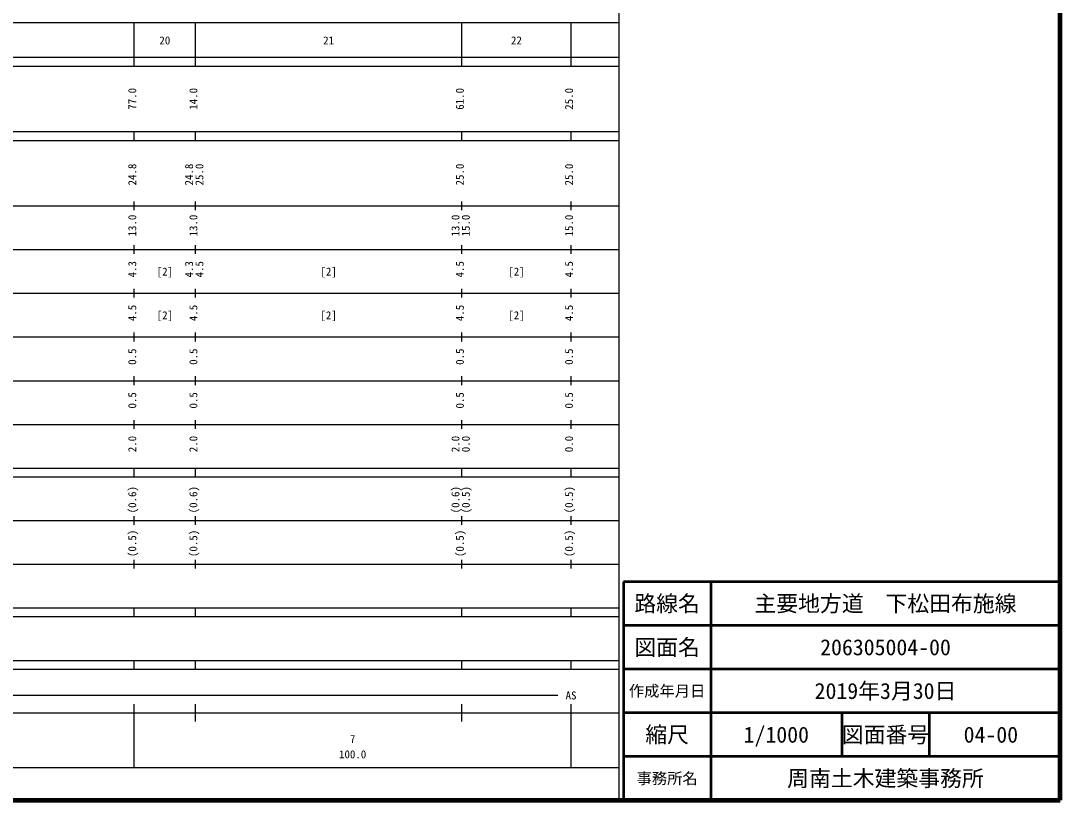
# Model space of a CAD drawing. Units: millimetres on the paper, enlarged 1000 times. Extents: x 40000 to 680000, y 20000 to 380000.
# Drawn here: x 442020 to 680000, y 20000 to 198357 of the extents above; entities that cross this region are included whole.
import ezdxf
from ezdxf.enums import TextEntityAlignment as Align

# ---------------------------------------------------------------- set-up
doc = ezdxf.new("R2010")
doc.units = ezdxf.units.MM
doc.header["$LTSCALE"] = 1000
for name, color, linetype, lineweight in [('M-TTL', 2, 'Continuous', 140), ('M-TTL-BAND', 7, 'Continuous', 25), ('M-TTL-FRAM', 2, 'Continuous', 50), ('M-TTL-LINE', 7, 'Continuous', 50)]:
    doc.layers.add(name, color=color, linetype=linetype, lineweight=lineweight)
doc.layers.add('M-TTL-TXT', color=7, linetype='Continuous')
doc.styles.add('ＭＳ ゴシック', font='')
doc.styles.get('ＭＳ ゴシック').set_extended_font_data('MS Gothic')

msp = doc.modelspace()

# ---------------------------------------------------------------- linework, layer by layer
at = {"layer": 'M-TTL'}
for p, q in [((680000, 20000), (680000, 380000)), ((40000, 20000), (680000, 20000))]:
    msp.add_line(p, q, dxfattribs=at)
at = {"layer": 'M-TTL-BAND'}
for p, q in [((579000, 20000), (579000, 370000)), ((68000, 198000), (579000, 198000)), ((468000, 188000), (468000, 198000)), ((482000, 188000), (482000, 198000)), ((543000, 188000), (543000, 198000)), ((568000, 188000), (568000, 198000)), ((40000, 190000), (579000, 190000)), ((40000, 188000), (579000, 188000)), ((40000, 173000), (579000, 173000)), ((468000, 171000), (468000, 173000)), ((482000, 171000), (482000, 173000)), ((543000, 171000), (543000, 173000)), ((568000, 171000), (568000, 173000)), ((40000, 171000), (579000, 171000)), ((40000, 156000), (579000, 156000)), ((468000, 155000), (468000, 157000)), ((482000, 155000), (482000, 157000)), ((543000, 155000), (543000, 157000)), ((568000, 155000), (568000, 157000)), ((46000, 146000), (579000, 146000)), ((468000, 145000), (468000, 147000)), ((482000, 145000), (482000, 147000)), ((543000, 145000), (543000, 147000)), ((568000, 145000), (568000, 147000)), ((52000, 136000), (579000, 136000)), ((468000, 135000), (468000, 137000)), ((482000, 135000), (482000, 137000)), ((543000, 135000), (543000, 137000)), ((568000, 135000), (568000, 137000)), ((468000, 125000), (468000, 127000)), ((482000, 125000), (482000, 127000)), ((543000, 125000), (543000, 127000)), ((568000, 125000), (568000, 127000)), ((46000, 126000), (579000, 126000)), ((468000, 115000), (468000, 117000)), ((482000, 115000), (482000, 117000)), ((543000, 115000), (543000, 117000)), ((568000, 115000), (568000, 117000)), ((52000, 116000), (579000, 116000)), ((46000, 106000), (579000, 106000)), ((468000, 105000), (468000, 107000)), ((482000, 105000), (482000, 107000)), ((543000, 105000), (543000, 107000)), ((568000, 105000), (568000, 107000)), ((40000, 96000), (579000, 96000)), ((468000, 94000), (468000, 96000)), ((482000, 94000), (482000, 96000)), ((543000, 94000), (543000, 96000)), ((568000, 94000), (568000, 96000)), ((40000, 94000), (579000, 94000)), ((49000, 84000), (579000, 84000)), ((468000, 83000), (468000, 85000)), ((482000, 83000), (482000, 85000)), ((543000, 83000), (543000, 85000)), ((568000, 83000), (568000, 85000)), ((40000, 74000), (579000, 74000)), ((468000, 73000), (468000, 75000)), ((482000, 73000), (482000, 75000)), ((543000, 73000), (543000, 75000)), ((568000, 73000), (568000, 75000)), ((40000, 64000), (579000, 64000)), ((40000, 62000), (579000, 62000)), ((468000, 62000), (468000, 64000)), ((482000, 62000), (482000, 64000)), ((543000, 62000), (543000, 64000)), ((568000, 62000), (568000, 64000)), ((40000, 52000), (579000, 52000)), ((40000, 50000), (579000, 50000)), ((468000, 50000), (468000, 52000)), ((482000, 50000), (482000, 52000)), ((543000, 50000), (543000, 52000)), ((568000, 50000), (568000, 52000)), ((71000, 44000), (565000, 44000)), ((468000, 27500), (468000, 42000)), ((482000, 38000), (482000, 42000)), ((543000, 38000), (543000, 42000)), ((568000, 27500), (568000, 42000)), ((40000, 40000), (579000, 40000)), ((68000, 27500), (579000, 27500)), ((68000, 27500), (579000, 27500))]:
    msp.add_line(p, q, dxfattribs=at)
at = {"layer": 'M-TTL-FRAM'}
for p, q in [((680000, 70000), (580000, 70000)), ((580000, 70000), (580000, 20000))]:
    msp.add_line(p, q, dxfattribs=at)
at = {"layer": 'M-TTL-LINE'}
for p, q in [((600000, 70000), (600000, 20000)), ((680000, 60000), (580000, 60000)), ((680000, 50000), (580000, 50000)), ((680000, 40000), (580000, 40000)), ((630000, 40000), (630000, 30000)), ((650000, 40000), (650000, 30000)), ((680000, 30000), (580000, 30000))]:
    msp.add_line(p, q, dxfattribs=at)

# ---------------------------------------------------------------- texts
at = {"layer": 'M-TTL-BAND', "style": 'ＭＳ ゴシック'}
for s, p in [('20', (475000, 192405)), ('21', (512500, 192405)), ('22', (555500, 192405)), ('[2]', (475000, 139500)), ('[2]', (512500, 139500)), ('[2]', (555500, 139500)), ('[2]', (475000, 129500)), ('[2]', (512500, 129500)), ('[2]', (555500, 129500)), ('AS', (568000, 42500)), ('7', (518000, 32523)), ('100.0', (518000, 29033))]:
    msp.add_text(s, height=1833, dxfattribs=at).set_placement(p, align=Align.BOTTOM_CENTER)
for s, p in [('77.0', (469000, 180500)), ('14.0', (483000, 180500)), ('61.0', (544000, 180500)), ('25.0', (569000, 180500)), ('24.8', (469000, 163174)), ('24.8', (482000, 163174)), ('25.0', (484370, 163174)), ('25.0', (544000, 163174)), ('25.0', (569000, 163174)), ('13.0', (469000, 151500)), ('13.0', (483000, 151500)), ('13.0', (543000, 151500)), ('15.0', (545370, 151500)), ('15.0', (569000, 151500)), ('4.3', (469000, 141500)), ('4.3', (482000, 141500)), ('4.5', (484370, 141500)), ('4.5', (544000, 141500)), ('4.5', (569000, 141500)), ('4.5', (469000, 131500)), ('4.5', (483000, 131500)), ('4.5', (544000, 131500)), ('4.5', (569000, 131500)), ('0.5', (469000, 121500)), ('0.5', (483000, 121500)), ('0.5', (544000, 121500)), ('0.5', (569000, 121500)), ('0.5', (469000, 111500)), ('0.5', (483000, 111500)), ('0.5', (544000, 111500)), ('0.5', (569000, 111500)), ('2.0', (469000, 101500)), ('2.0', (483000, 101500)), ('2.0', (543000, 101500)), ('0.0', (545370, 101500)), ('0.0', (569000, 101500)), ('(0.6)', (469000, 88764)), ('(0.6)', (483000, 88764)), ('(0.6)', (543000, 88764)), ('(0.5)', (545370, 88764)), ('(0.5)', (569000, 88764)), ('(0.5)', (469000, 78764)), ('(0.5)', (483000, 78764)), ('(0.5)', (544000, 78764)), ('(0.5)', (569000, 78764))]:
    msp.add_text(s, height=1833, rotation=90, dxfattribs=at).set_placement(p, align=Align.BOTTOM_CENTER)
at = {"layer": 'M-TTL-TXT', "style": 'ＭＳ ゴシック'}
for s, height, p in [('路線名', 3666, (590000, 65000)), ('路線名', 3666, (590000, 65000)), ('主要地方道\u3000下松田布施線', 3666, (640000, 65000)), ('図面名', 3666, (590000, 55000)), ('図面名', 3666, (590000, 55000)), ('206305004-00', 3666, (640000, 55000)), ('作成年月日', 2566, (590000, 45000)), ('作成年月日', 2566, (590000, 45000)), ('2019年3月30日', 3666, (640000, 45000)), ('縮尺', 3666, (590000, 35000)), ('縮尺', 3666, (590000, 35000)), ('1/1000', 3666, (615000, 35000)), ('図面番号', 3666, (640000, 35000)), ('図面番号', 3666, (640000, 35000)), ('04-00', 3666, (664125, 35000)), ('事務所名', 2566, (590000, 25000)), ('事務所名', 2566, (590000, 25000)), ('周南土木建築事務所', 3666, (640000, 25000))]:
    msp.add_text(s, height=height, dxfattribs=at).set_placement(p, align=Align.MIDDLE_CENTER)

doc.saveas('drawing.dxf')
